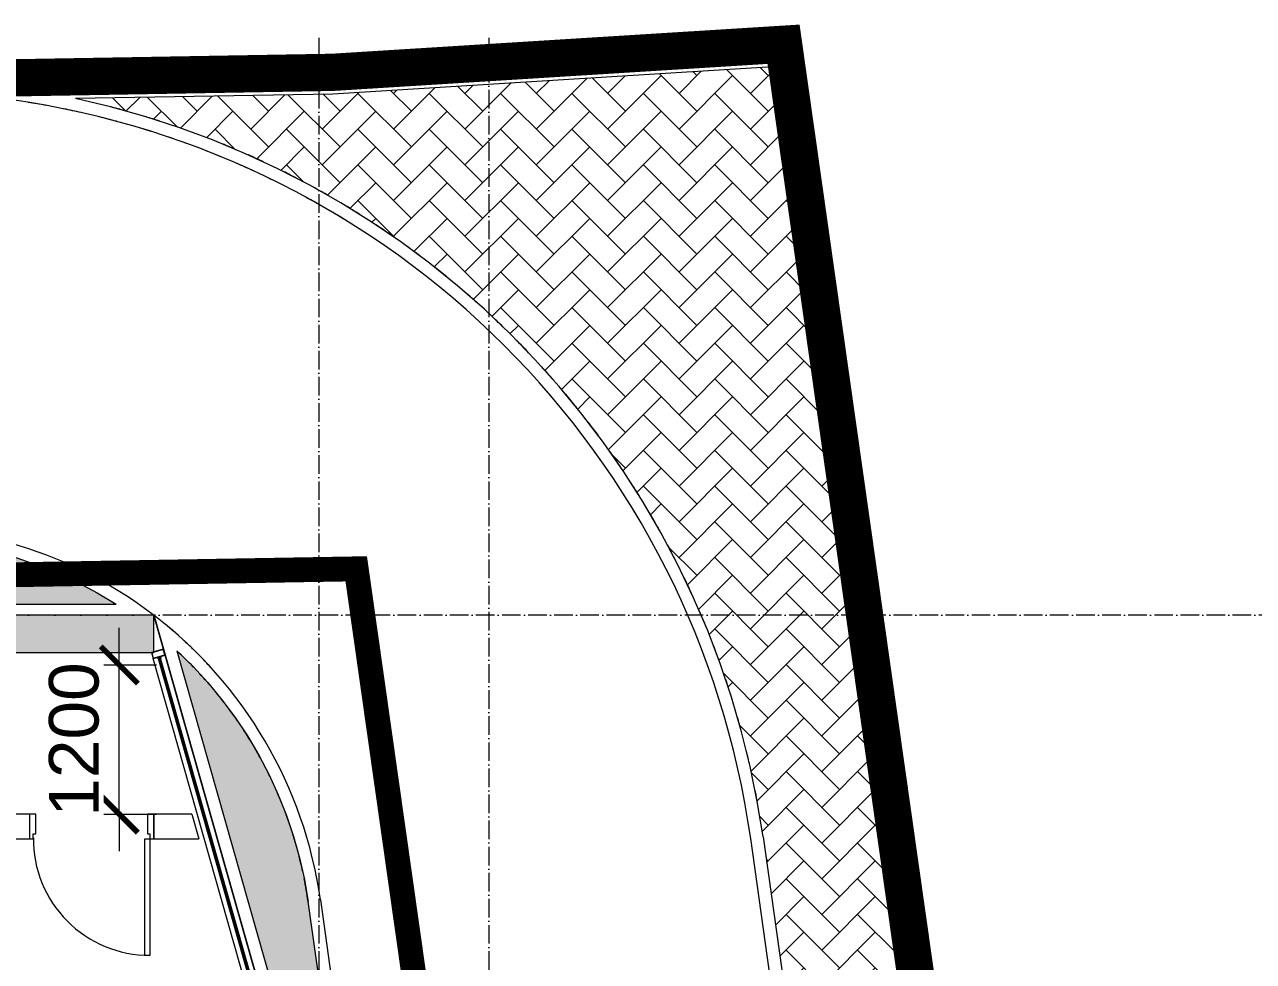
# Model space of a CAD drawing. Header units: millimetres. Extents: x -55734 to 162275, y 47779 to 197208.
# Drawn here: x 37261 to 47156, y 111408 to 118950 of the extents above; entities that cross this region are included whole.
import ezdxf
from ezdxf.xclip import XClip

# ---------------------------------------------------------------- set-up
doc = ezdxf.new("R2010")
doc.units = ezdxf.units.MM
doc.header["$XCLIPFRAME"] = 0
for name, pattern in [('Grid Line', [4.2, 3, -0.6, 0, -0.6]), ('HIDDEN2', [4.7624999999999975, 3.174999999999999, -1.587499999999999]), ('PHANTOM', [63.50000000000001, 31.75, -6.35, 6.35, -6.35, 6.35, -6.35])]:
    doc.linetypes.add(name, pattern=pattern)
for name, color, linetype, lineweight in [('@ color hatch', 7, 'Continuous', 13), ('A-FLOR-PATT', 8, 'Continuous', 9), ('CUA', 31, 'Continuous', 9), ('DIM', 1, 'Continuous', 5), ('NET THAY 2', 55, 'Continuous', 5), ('NET-CAT', 3, 'Continuous', 15), ('NET-THAY', 2, 'Continuous', 9), ('TRUC', 225, 'Continuous', 5), ('X-COT HAM$0$LC.HA', 8, 'Continuous', 9)]:
    doc.layers.add(name, color=color, linetype=linetype, lineweight=lineweight)
doc.layers.add('CGXD', color=5, linetype='HIDDEN2')
doc.layers.add('RD-AB', color=4, linetype='PHANTOM')
doc.styles.add('TA1', font='Font - TrueType - Arial.ttf')
doc.dimstyles.new('D_200_KTx2', dxfattribs={"dimtxt": 400, "dimasz": 300, "dimexe": 300, "dimexo": 300, "dimgap": 160, "dimtad": 1, "dimdec": 0, "dimzin": 9, "dimtxsty": 'TA1', "dimblk": 'ARCHTICK', "dimcen": 1, "dimdle": 300, "dimclrd": 256, "dimclre": 256, "dimclrt": 7, "dimadec": 0, "dimazin": 0, "dimtfac": 1, "dimtdec": 0, "dimtix": 1, "dimtmove": 1, "dimatfit": 3, "dimldrblk": 'ARCHTICK', "dimfxl": 1, "dimtolj": 1, "dimtzin": 0, "dimlwd": -1, "dimlwe": -1, "dimarcsym": 0})

# ---------------------------------------------------------------- blocks, each defined once
blk = doc.blocks.new('ALC1807-ASCENT PLAZA-KET CAU_rvt-1-MẶT BẰNG TẦNG 1')
at = {"layer": 'X-COT HAM$0$LC.HA'}
h = blk.add_hatch(color=256, dxfattribs=at)
h.dxf.hatch_style = 1
h.paths.add_polyline_path([(36300.52425046795, 42599.93651899856), (36300.52425046795, 42299.93651899856), (38300.52425046795, 42299.93651899856), (38300.52425046795, 42599.93651899856)])
at = {"ltscale": 1000}
blk.add_lwpolyline([(36300.52425046795, 42599.93651899856), (36300.52425046795, 42299.93651899856), (38300.52425046795, 42299.93651899856), (38300.52425046795, 42599.93651899856)], close=True, dxfattribs=at)
blk = doc.blocks.new('CUA 1 CANH MO - 2 - Type 1000-1152411-MẶT BẰNG HẦM 2')
at = {"layer": 'CUA'}
for p, q in [((-367.5493444547588, 1040.254532524624), (-327.5493444547587, 1040.254532524624)), ((-367.5493444547604, 102.2545325246244), (-367.5493444547588, 1040.254532524624)), ((-327.5493444547587, 1040.254532524624), (-327.5493444547604, 102.2545325246243)), ((-327.5493444547604, 102.2545325246243), (-367.5493444547604, 102.2545325246244))]:
    blk.add_line(p, q, dxfattribs=at)
at = {"layer": 'CUA', "lineweight": 5}
for p, q in [((-368.5493444547591, 102.2545325236374), (-398.5493444547624, 102.2545325236376)), ((-398.5493444547624, 102.2545325236376), (-398.5493444547614, -97.74546747635969)), ((-368.5493444547594, 61.25453252363736), (-368.5493444547591, 102.2545325236374)), ((601.4506555452392, 102.254532523631), (571.4506555452404, 102.2545325236312)), ((571.4506555452404, 102.2545325236312), (571.4506555452401, 61.25453252363121)), ((601.4506555452381, -97.74546747636622), (601.4506555452392, 102.254532523631)), ((-348.5493444547597, 61.25453252363722), (-368.5493444547594, 61.25453252363736)), ((-348.5493444547608, -97.74546747635999), (-348.5493444547597, 61.25453252363722)), ((571.4506555452401, 61.25453252363121), (551.4506555452402, 61.25453252363134)), ((551.4506555452402, 61.25453252363134), (551.4506555452392, -97.74546747636589)), ((-398.5493444547614, -97.74546747635968), (-348.5493444547608, -97.74546747635999)), ((551.4506555452392, -97.7454674763659), (601.4506555452381, -97.74546747636622))]:
    blk.add_line(p, q, dxfattribs=at)
blk.add_arc((-367.5493444547607, 102.2545325246248), 937.9999999999995, 359.4999999999998, 89.99999999999993, dxfattribs=at)
blk = doc.blocks.new('_ARCHTICK')
at = {"color": 0, "linetype": 'ByBlock', "const_width": 0.15}
blk.add_lwpolyline([(-0.5, -0.5), (0.5, 0.5)], dxfattribs=at)
blk = doc.blocks.new('*D146')
at = {"layer": 'Defpoints', "color": 0, "transparency": 16777216}
for p in [(37300.39167213133, 113794.5746181487), (38023.73973975664, 113794.5746181487), (37300.39167213133, 112594.5746181489)]:
    blk.add_point(p, dxfattribs=at)
at = {"layer": 'DIM', "transparency": 16777216}
for p, q in [((38023.73973975664, 113794.5746181487), (38023.73973975664, 114094.5746181487)), ((37600.39167213133, 113794.5746181487), (38323.73973975664, 113794.5746181487)), ((38023.73973975664, 112594.5746181489), (38023.73973975664, 113794.5746181487)), ((37600.39167213133, 112594.5746181489), (38323.73973975664, 112594.5746181489)), ((38023.73973975664, 112594.5746181489), (38023.73973975664, 112294.5746181489))]:
    blk.add_line(p, q, dxfattribs=at)
at = {"layer": 'DIM', "transparency": 16777216, "xscale": 300, "yscale": 300, "zscale": 300}
for p, rotation in [((38023.73973975664, 113794.5746181487), 270), ((38023.73973975664, 112594.5746181489), 90)]:
    blk.add_blockref('_ARCHTICK', p, dxfattribs=dict(at, rotation=rotation))
at = {"layer": 'DIM', "color": 7, "transparency": 16777216, "insert": (37659.51054466798, 113194.5746181487), "char_height": 400, "attachment_point": 5, "rotation": 90, "style": 'TA1', "bg_fill": 3, "box_fill_scale": 1.1, "bg_fill_color": 256, "bg_fill_true_color": 13158600, "bg_fill_transparency": 0}
blk.add_mtext('\\A1;1200', dxfattribs=at)
blk = doc.blocks.new('A$C1F0A2BF7')
at = {"layer": '@ color hatch', "ltscale": 0.5}
h = blk.add_hatch(dxfattribs=at)
h.set_pattern_fill('CROSS', color=139, scale=300)
h.set_pattern_definition([(0, (418126.4419776538, 155406.2986128015), (75, 75), [37.5, -112.5]), (90, (418145.1919776538, 155387.5486128015), (-74.99999999999999, 75), [37.5, -112.5])])
edge = h.paths.add_edge_path()
edge.add_line((100730.9943147547, 69175.45548290684), (117344.7514207972, 73191.90603420153))
edge.add_line((117344.7514207972, 73191.90603420153), (124832.6504636392, 74932.41398943479))
edge.add_line((124832.6504636393, 74932.41398943478), (131039.2074507076, 76695.65315184156))
edge.add_line((131039.2074507076, 76695.65315184157), (133013.2596664865, 70495.42737420875))
edge.add_arc((134612.9688090757, 73608.45333926429), 3499.999999999109, 216.3524948346997, 242.8024589970868, ccw=False)
edge.add_arc((126156.4206703111, 67384.5643961149), 6999.999999996249, 36.35249483465213, 102.7523131960874)
edge.add_line((124611.2629847168, 74211.89826275693), (103519.0034609916, 68669.41647686347))
edge.add_arc((102696.5555245093, 72071.41286013229), 3499.999999999739, 235.83424668101628, 283.59074592841216, ccw=False)
at = {"layer": 'CGXD', "ltscale": 200, "const_width": 200, "elevation": -3.977424561112374e-06}
blk.add_lwpolyline([(153561.1226146654, 72890.82706285013), (130418.0220422434, 65461.24212783163), (128403.46457685, 71788.68930861734), (125832.2476587936, 71058.24948267722), (118267.2105483628, 69299.8113417508), (97389.2170030819, 64252.46243989574), (95665.13970612895, 76400.76485154765), (89158.62054502891, 76288.37961033436), (80095.1513761798, 76240.15018884973), (75966.30655073191, 76254.6673286161), (71950.12642534656, 76296.02380128148), (68041.3713891315, 76232.41742682464), (63824.10836483541, 76163.23365290447), (62710.87670009441, 76152.7975980192), (59200.81674194217, 76148.43576485223), (53256.3763452523, 76129.83989817418), (50614.28199219945, 76167.41231305858), (49470.58350224126, 76197.63051792078), (45331.29765398303, 75911.0010137008)], dxfattribs=at)
at = {"layer": 'RD-AB', "ltscale": 30, "const_width": 300, "elevation": -2.891235942494149e-06}
blk.add_lwpolyline([(152338.6644583901, 76699.23251175933), (133013.2697516246, 70495.2383266515), (131039.1984629638, 76695.52400957758), (124832.5036401305, 74932.30556845132), (117344.6045972787, 73191.79761321568), (100730.8474912462, 69175.34706192328), (99106.13006982554, 80624.02791663486), (95473.9726386567, 80397.90322199179), (89113.63219522996, 80288.04288399516), (80091.73686771153, 80240.03468964648), (75994.12870662392, 80254.44199923135), (71938.37283834454, 80296.20600260355), (67975.95661123702, 80231.72637502235), (63772.75004163105, 80162.77319575273), (62689.83872089873, 80152.62138082056), (59192.27086656925, 80148.27507105035), (53278.75598948938, 80129.77594810544), (50695.74403449346, 80166.50817059341), (49385.24753326323, 80201.13342511316), (45942.69421795069, 79962.74994891374)], dxfattribs=at)
blk = doc.blocks.new('*U160')
for p, q in [((4524.25579372789, 99.99999999976717, -2.446082159549099e-05), (50.00000000126602, 99.99999999894499, -2.446082159549099e-05)), ((4524.25579372789, 5.820766091346741e-11, -2.446082161722101e-05), (50.00000000126602, -5.598849384114146e-09, -2.446082159549099e-05)), ((4511.255793727773, 58.25000000052387, -2.446082159549099e-05), (63.00000000138425, 58.24999999889405, -2.446082154757012e-05)), ((4511.255793727773, 41.75000000064028, -2.446082159549099e-05), (63.00000000138425, 41.74999999901047, -2.446082154757012e-05))]:
    blk.add_line(p, q)
at = {"ltscale": 100}
for p, q in [((50.00000000138425, 60.99999999895226, -4.892164319098198e-05), (50.00000000138425, 38.99999999895226, -4.892164319098198e-05)), ((50.00000000126784, 60.99999999895226, -4.892164319098198e-05), (50.00000000126784, 38.99999999895226, -4.892164319098198e-05)), ((4524.255793727773, 61.00000000081491, -2.446082159549099e-05), (4524.255793727773, 39.00000000081491, -2.446082159549099e-05)), ((4524.25579372789, 61.00000000081491, -2.446082159549099e-05), (4524.25579372789, 39.00000000081491, -2.446082159549099e-05))]:
    blk.add_line(p, q, dxfattribs=at)
at = {"color": 1, "lineweight": 0, "ltscale": 10}
blk.add_line((56.55774388472673, 49.99999999976717, -2.446082159549099e-05), (4517.698049844431, 50.00000000162981, -2.446082164341186e-05), dxfattribs=at)
at = {"ltscale": 25, "elevation": -2.446082159549099e-05}
for points in [[(1.266016624867916e-09, -3.736204234883189e-09), (50.00000000126602, -3.736204234883189e-09), (50.00000000126602, 99.9999999962638), (1.266016624867916e-09, 99.9999999962638)], [(2.000000001266017, 1.999999996263796), (48.00000000126602, 1.999999996263796), (48.00000000126602, 97.9999999962638), (2.000000001266017, 97.9999999962638)]]:
    blk.add_lwpolyline(points, close=True, dxfattribs=at)
for points in [[(4574.25579372789, 99.99999999976717), (4574.25579372789, 0), (4524.25579372789, 0), (4524.25579372789, 99.99999999976717)], [(56.55774388472673, 47.49999999976717), (56.55774388472673, 52.49999999976717), (4517.698049844431, 52.50000000162981), (4517.698049844431, 47.50000000162981)], [(4572.25579372789, 97.99999999976717), (4572.25579372789, 2), (4526.25579372789, 2), (4526.25579372789, 97.99999999976717)]]:
    blk.add_lwpolyline(points, close=True)
for points, elevation in [([(50.00000000138425, 38.99999999976717), (50.00000000138425, 60.99999999976717), (62.50000000138425, 60.99999999976717, -0.4142135623730951), (63.00000000138425, 60.49999999976717), (63.00000000138425, 56.99999999976717, -0.4142135623730951), (62.50000000138425, 56.49999999976717, -0.4142135623730951), (62.00000000138425, 56.99999999976717), (62.00000000138425, 59.49999999976717, 0.4142135623730951), (61.50000000138425, 59.99999999976717), (51.50000000138425, 59.99999999976717, 0.4142135623730951), (51.00000000138425, 59.49999999976717), (51.00000000138425, 40.49999999976717, 0.4142135623730943), (51.50000000138425, 39.99999999976717), (61.50000000138425, 39.99999999976717, 0.4142135623730974), (62.00000000138425, 40.49999999976717), (62.00000000138425, 42.99999999976717, -0.4142135623730951), (62.50000000138425, 43.49999999976717, -0.4142135623730951), (63.00000000138425, 42.99999999976717), (63.00000000138425, 39.49999999976717, -0.4142135623730974), (62.50000000138425, 38.99999999976717), (50.00000000138425, 38.99999999976717)], -4.892164319098187e-05), ([(4524.255793727773, 39.00000000162981), (4524.255793727773, 61.00000000162981), (4511.755793727773, 61.00000000162981, 0.4142135623730951), (4511.255793727773, 60.50000000162981), (4511.255793727773, 57.00000000162981, 0.4142135623730951), (4511.755793727773, 56.50000000162981, 0.4142135623730951), (4512.255793727773, 57.00000000162981), (4512.255793727773, 59.50000000162981, -0.4142135623730951), (4512.755793727773, 60.00000000162981), (4522.755793727773, 60.00000000162981, -0.4142135623730951), (4523.255793727773, 59.50000000162981), (4523.255793727773, 40.50000000162981, -0.4142135623730943), (4522.755793727773, 40.00000000162981), (4512.755793727773, 40.00000000162981, -0.4142135623730974), (4512.255793727773, 40.50000000162981), (4512.255793727773, 43.00000000162981, 0.4142135623730951), (4511.755793727773, 43.50000000162981, 0.4142135623730951), (4511.255793727773, 43.00000000162981), (4511.255793727773, 39.50000000162981, 0.4142135623730974), (4511.755793727773, 39.00000000162981), (4524.255793727773, 39.00000000162981)], -2.446082159549088e-05)]:
    blk.add_lwpolyline(points, format="xyb", dxfattribs=dict(elevation=elevation))
for points, elevation in [([(50.00000000126784, 40.49999999802094), (50.00000000126784, 59.49999999802094)], -4.892164319098187e-05), ([(50.00000000138425, 40.49999999976717), (50.00000000138425, 59.49999999976717)], -4.892164319098187e-05), ([(4524.25579372789, 40.49999999988358), (4524.25579372789, 59.49999999988358)], -2.446082159549088e-05), ([(4524.255793727773, 40.50000000162981), (4524.255793727773, 59.50000000162981)], -2.446082159549088e-05)]:
    blk.add_lwpolyline(points, dxfattribs=dict(elevation=elevation))
for points in [[(56.58620753813193, 52.33073006733321, 0.1102261129281127), (56.55774388472673, 52.20318394817878), (56.55774388472673, 47.79681605135556, 0.1102261129279761), (56.58620753813193, 47.66926993231755, 0.5475868052481334), (60.19425021913958, 47.19871107453946, -0.3715347355079976), (60.58558232557152, 47.21708931925241, 0.207699257851977), (64.71627869304393, 47.37292371387593, -0.6266160379370466), (65.0459019259888, 47.28823614737485, -0.0880989887940883), (63.00000000138425, 41.92633093066979), (63.00000000138425, 44.06600918807089), (60.19695600260638, 44.06600918807089), (60.19695600260638, 42.91008901793975), (55.67814755182371, 46.46787602850236, -0.262770415069033), (55.43648003575981, 46.89596985897515), (55.43648003575981, 49.99999999976717), (55.43648003575981, 53.10403014055919, -0.262770415069033), (55.67814755182371, 53.53212397114839), (60.19695600260638, 57.08991098159458), (60.19695600260638, 55.93399081146345), (63.00000000138425, 55.93399081146345), (63.00000000138425, 58.07366906898096, -0.0880989887940883), (65.0459019259888, 52.71176385227591, -0.6266160379370582), (64.71627869304393, 52.6270762856584, 0.2076992578519962), (60.58558232557152, 52.78291068039834, -0.3715347355080128), (60.19425021913958, 52.80128892499488, 0.5475868052479469)], [(4517.669586191026, 52.33073006919585, -0.1102261129281127), (4517.698049844431, 52.20318395004142), (4517.698049844431, 47.79681605321821, -0.1102261129279761), (4517.669586191026, 47.66926993418019, -0.5475868052481334), (4514.061543510018, 47.19871107640211, 0.3715347355079976), (4513.670211403586, 47.21708932111505, -0.207699257851977), (4509.539515036114, 47.37292371573858, 0.6266160379370466), (4509.209891803169, 47.28823614923749, 0.0880989887940883), (4511.255793727773, 41.92633093253244), (4511.255793727773, 44.06600918993354), (4514.058837726551, 44.06600918993354), (4514.058837726551, 42.9100890198024), (4518.577646177334, 46.46787603036501, 0.262770415069033), (4518.819313693398, 46.89596986083779), (4518.819313693398, 50.00000000162981), (4518.819313693398, 53.10403014242183, 0.262770415069033), (4518.577646177334, 53.53212397301104), (4514.058837726551, 57.08991098345723), (4514.058837726551, 55.93399081332609), (4511.255793727773, 55.93399081332609), (4511.255793727773, 58.07366907084361, 0.0880989887940883), (4509.209891803169, 52.71176385413855, 0.6266160379370582), (4509.539515036114, 52.62707628752105, -0.2076992578519962), (4513.670211403586, 52.78291068226099, 0.3715347355080128), (4514.061543510018, 52.80128892685752, -0.5475868052479469)]]:
    blk.add_lwpolyline(points, format="xyb", close=True)

msp = doc.modelspace()

# ---------------------------------------------------------------- hatches: boundary and pattern name
at = {"layer": 'A-FLOR-PATT', "lineweight": 5}
h = msp.add_hatch(dxfattribs=at)
h.set_pattern_fill('AR-HBONE', color=256, scale=2, style=0)
h.set_pattern_definition([(45, (0, 0), (0, 287.3681958742129), [609.6, -203.2]), (135, (143.684, 143.684), (2.842170943040401e-14, 287.3681958742129), [609.6, -203.2])])
h.paths.add_polyline_path([(44864.97928172632, 107485.5456592168), (44864.96016333258, 107485.69695348), (43286.17682201922, 118610.7002142484), (39740.04254097081, 118390.1096916083), (37670.94548079511, 118354.3706338489), (37998.96022686322, 118274.83858788), (38278.88414928445, 118194.4509268805), (38555.16062577558, 118102.7003187498), (38827.31018102585, 117999.7646954687), (39094.86050195928, 117885.8449639485), (39357.3472574288, 117761.1652185271), (39618.03888056942, 117623.8064388214), (39875.73989196715, 117473.8753759772), (40126.91918916721, 117313.2575203727), (40371.13386182621, 117142.2360932385), (40607.95328048588, 116961.1126606666), (40836.95985591321, 116770.2066018523), (41057.74977544436, 116569.8545459251), (41269.93371503812, 116360.4097783621), (41473.13752577855, 116142.241618033), (41667.02766030561, 115915.7032408683), (41851.18797122125, 115681.2886270146), (42054.60179105104, 115394.8826116809), (42116.918939455, 115301.3028281989), (42266.03805539123, 115063.5419775292), (42404.5900560813, 114822.083148992), (42532.33448578918, 114577.995197691), (42649.04964521952, 114332.6072070592), (42758.6900189388, 114076.7438308223), (42861.36202760701, 113807.4458724472), (42953.42204699921, 113532.8215035387), (43034.58896197201, 113253.1173628588), (43104.23800654945, 112970.2201983844), (43162.2368998056, 112684.6209755698), (43208.76593564296, 112396.8153492667), (43595.90281324933, 109671.8183915408), (43632.86854207463, 109466.2448899951), (43674.21724907786, 109291.5417372502), (43724.14246151931, 109120.9341828488), (43788.89131803182, 108938.4673755004), (43863.95316737381, 108759.8808320542), (43928.92068364305, 108625.9818539713), (43971.1173971548, 108545.1345842808), (44017.63581177214, 108462.441579428), (44072.06199762417, 108371.1664396398), (44115.1021235775, 108303.9932236145), (44197.74785689064, 108182.2497544934), (44314.99689165977, 108028.0424437279), (44440.75719209888, 107880.8330542024), (44586.08665510005, 107730.3442675489), (44722.26646377417, 107604.1146972406), (44864.97047655232, 107485.560296596)], flags=0)
h = msp.add_hatch(dxfattribs=at)
h.set_pattern_fill('FP_16', color=256, style=0, pattern_type=2)
h.set_pattern_definition([(97.21899999999994, (-2044227.193578337, -1764913.904899815), (-100.3759839587986, 77.80629449024673), [23.81199999999999, -155.793]), (52.21899999999999, (-2044227.193578337, -1764913.904899815), (-100.3754935084953, 77.8059143184245), [23.813, -103.188]), (142.219, (-2044227.193578337, -1764913.904899815), (-77.8059143184245, -100.3754935084953), [23.813, -103.188])])
h.paths.add_polyline_path([(1488.451280862646, 114284.5746181487), (37998.09269476979, 114284.5785523922), (37838.13404813583, 114379.7162936362), (37667.19265464132, 114468.7825366469), (37503.52031814656, 114543.2438150675), (37329.74381784361, 114611.1477919396), (37193.99857577044, 114656.247129073), (37074.94315248073, 114691.6717983329), (36893.41257889796, 114736.1930246859), (36710.04751484035, 114770.6397949543), (36506.70061942856, 114796.4446750812), (36309.08433109199, 114809.8286575059), (36152.83765561265, 114813.1911439952), (1846.920466855168, 114574.2931826365), (1770.099164524639, 114565.3220160361), (1721.477085958468, 114553.0161545432), (1662.587967964762, 114527.528100612), (1608.53402944855, 114492.9529691328), (1560.705330453347, 114450.1810815725), (1520.331716383575, 114400.3133388594), (1485.193945889885, 114335.962036142), (1465.892883660184, 114284.574751692)], flags=0)
h = msp.add_hatch(dxfattribs=at)
h.set_pattern_fill('FP_17', color=256, style=0, pattern_type=2)
h.set_pattern_definition([(23.063, (-2328677.188578336, 1580869.157100185), (47.44576498576169, 117.8051654339311), [23.812, -155.793]), (338.063, (-2328677.188578336, 1580869.157100185), (47.445533159493, 117.8045898223471), [23.813, -103.188]), (68.063, (-2328677.188578336, 1580869.157100185), (-117.8045898223471, 47.44553315949299), [23.81299999999999, -103.1879999999999])])
h.paths.add_polyline_path([(45855.76611717773, 102934.5736378429), (46096.03043599054, 102936.9392090585), (46381.62251444595, 102956.0988511074), (46574.75523552316, 102977.0991185454), (46812.05562237184, 103014.7961373025), (47047.21333425408, 103064.1255338524), (46754.69510296662, 103066.5487672455), (46462.52497063763, 103081.0194780234), (46171.19890658735, 103107.5131016209), (45881.21144724742, 103145.9846641923), (45593.05485679131, 103196.3688587749), (45307.21829137381, 103258.5801566302), (45024.1869688599, 103332.5129515971), (44744.44134508929, 103418.0417401821), (44468.45629831339, 103515.0213341868), (44196.70032308233, 103623.2871072711), (43929.6347349321, 103742.6552743884), (43625.56347126522, 103896.0993216891), (43379.99141746431, 104032.8530186806), (43151.60187220617, 104171.528319228), (42878.54660826668, 104354.7966094486), (42668.87980369554, 104507.2306119515), (42444.43143742104, 104684.5746181487), (42223.81220371055, 104874.06517539), (42011.85261317887, 105071.7087332223), (41807.64496261071, 105278.3750481951), (41611.66489579537, 105493.6979096647), (41423.9531099025, 105717.8156541366), (41245.51964260085, 105949.6222231347), (41076.05036712991, 106189.721219079), (40918.03950617116, 106434.2897875032), (40743.55622594181, 106734.9177523978), (40613.6102278842, 106981.4403009989), (40494.90953741351, 107229.4112707096), (40387.66449096595, 107477.0835535458), (40281.35886265727, 107753.6890139352), (40187.29412899006, 108032.4151722622), (40104.82618058391, 108314.917745528), (40029.19691468711, 108624.6180261678), (39975.29857075799, 108889.2439652111), (39928.19496823085, 109180.0499113108), (39541.07256452215, 111905.0468690761), (39503.86662931001, 112111.3332282476), (39469.13715427491, 112261.7273568259), (39415.33262959559, 112447.405244438), (39358.10438869894, 112612.1268771092), (39287.34254150404, 112784.9654193643), (39227.9078821596, 112911.2478593749), (39184.83097865366, 112996.3929939477), (39143.14625318107, 113072.7469717241), (39075.70630335202, 113188.9954827131), (38973.91260103739, 113345.5789789677), (38863.77574269215, 113496.2301474101), (38734.68592697353, 113652.5479090918), (38613.95630396903, 113783.8305439609), (38486.64745907529, 113908.560454192), (41076.05036712991, 104784.5746181487), (42101.58792498987, 104784.5746181487), (42278.99495603569, 104574.252852888), (42418.02871924816, 104423.1116522077), (42589.20427224701, 104254.495315878), (42768.47038652693, 104094.5071941543), (42955.39264648873, 103943.5349862734), (43151.60187220617, 103800.5765134378), (43361.74850899202, 103663.3896979709), (43578.30831399979, 103537.3490568444), (43808.06554254406, 103419.3211785765), (44028.48786677333, 103319.7085524318), (44244.36375331308, 103234.3441841336), (44470.98019641539, 103157.2949672031), (44708.59405720409, 103089.6452971405), (44936.80170206897, 103036.4690182354), (45138.34677342011, 102998.3172964322), (45376.34339331678, 102965.2999110207), (45615.67649988589, 102944.0348476138), (45797.00409736866, 102936.8892723224)], flags=0)

# ---------------------------------------------------------------- linework, layer by layer
at = {"layer": 'NET-CAT'}
for p, q in [((37300.39167213131, 112594.5746181488, 1.816122932067377e-05), (32450.39167213021, 112594.5746181488, 1.816122932067377e-05)), ((37300.39167213131, 112594.5746181488, 1.816122932067377e-05), (37300.39167213131, 112394.5746181488, 1.816122932067377e-05)), ((38607.68776927248, 112594.5746181488, 1.816122932067377e-05), (38300.39167213131, 112594.5746181488, 1.816122932067377e-05)), ((38300.39167213131, 112594.5746181488, 1.816122932067377e-05), (38300.39167213131, 112394.5746181488, 1.816122932067377e-05)), ((38607.68776927251, 112594.5746181488, 1.816122932067377e-05), (38664.44811913357, 112394.5746181488, 1.816122932067377e-05)), ((32450.39167213021, 112394.5746181488, 1.816122932067377e-05), (37300.39167213131, 112394.5746181488, 1.816122932067377e-05)), ((38300.39167213131, 112394.5746181488, 1.816122932067377e-05), (38664.44811913357, 112394.5746181488, 1.816122932067377e-05))]:
    msp.add_line(p, q, dxfattribs=at)
msp.add_arc((36177.2044845318, 111413.2783888852, 1.816122932067377e-05), 3399.999999999999, 25.18303301580931, 26.95124351006552, dxfattribs=at)
at = {"layer": 'NET-THAY'}
for p, q in [((39740.04254097067, 118490.1246078274, 1.816122932067377e-05), (43372.19997354879, 118716.2493026123, 1.816122932067377e-05)), ((43372.19997354879, 118716.2493026123, 1.816122932067377e-05), (44997.19759992807, 107265.5939662242, 1.816122932067377e-05)), ((43286.17682201907, 118610.7002142484, 1.816122932067377e-05), (39744.01485025603, 118390.1783041684, 1.816122932067377e-05)), ((44864.98204712893, 107485.5427478326, 1.816122932067377e-05), (43286.17682201907, 118610.7002142484, 1.816122932067377e-05)), ((37155.97390537345, 118445.4907307322, 1.816122932067377e-05), (39740.0425409711, 118490.1246078274, 1.816122932067377e-05)), ((39744.01485025647, 118390.1783041684, 1.816122932067377e-05), (37670.9375419773, 118354.3706338489, 1.816122932067377e-05)), ((1465.884120676172, 114284.5746181488, 1.816122932067377e-05), (37998.09930956073, 114284.5746181488, 1.816122932067377e-05)), ((40997.64333347339, 104694.5746181486, 1.816122932067377e-05), (38301.41948271039, 114194.9524606473, 1.816122932067377e-05)), ((40997.64631771893, 104694.5746181486, 1.816122932067377e-05), (38304.36473256547, 114194.5746181488, 1.816122932067377e-05)), ((38486.64401490806, 113908.5717695392, 1.816122932067377e-05), (41076.05036712982, 104784.5746181488, 1.816122932067377e-05)), ((43206.77198211043, 112410.8658772723, 1.816122932067377e-05), (43593.48465993258, 109685.8689195463, 1.816122932067377e-05)), ((43494.47666700894, 109671.8183915409, 1.816122932067377e-05), (43107.76398918679, 112396.8153492668, 1.816122932067377e-05)), ((39930.18892176339, 109165.9993833054, 1.816122932067377e-05), (39543.47624393564, 111890.9963410706, 1.816122932067377e-05)), ((39642.48423685931, 111905.0468690761, 1.816122932067377e-05), (40029.19691468705, 109180.0499113108, 1.816122932067377e-05))]:
    msp.add_line(p, q, dxfattribs=at)
at = {"layer": 'NET-THAY', "elevation": 1.816122932067377e-05, "flags": 128}
for points in [[(43206.77198211043, 112410.8658772722), (43160.49418373004, 112695.3333709635), (43102.70969784464, 112977.6880348465), (43033.51371144629, 113257.464872115), (42953.02027242779, 113534.2028119846), (42861.36202760687, 113807.4458724487), (42758.69001893868, 114076.7438308223), (42645.17343461956, 114341.6529654551), (42520.99933029996, 114601.7367867329), (42386.3723208661, 114856.5667561632), (42241.51424329777, 115105.7229923608), (42086.66379115829, 115348.7949627705), (41922.07612131789, 115585.3821599881), (41748.02243355909, 115815.0947615654), (41564.78952375602, 116037.5542722131), (41372.67931136416, 116252.3941473427), (41172.00834199801, 116459.260396923), (40963.10726591691, 116657.8121686535), (40746.3202932773, 116847.7223094968), (40522.00462704885, 117028.677904644), (40290.52987452858, 117200.3807930257), (40052.27743842202, 117362.5480585193), (39807.63988849457, 117514.9124960449), (39557.02031482739, 117657.2230517793), (39300.83166374377, 117789.2452367671), (39039.496057499, 117910.7615132435), (38773.44409885458, 118021.5716530361), (38503.11416168194, 118121.493067452), (38228.95166876414, 118210.3611081108), (37951.40835798471, 118288.0293382233), (37670.94548079505, 118354.3686655082)], [(36153.53385072458, 114813.195990989), (36330.32624239914, 114809.828657506), (36506.70061942851, 114797.2748866801), (36682.18338145793, 114775.5687263872), (36856.29929535519, 114744.7690819403), (37028.57784306846, 114704.9593279153), (37198.55347002335, 114656.247129073), (37365.7668351343, 114598.7641507009), (37529.76604420494, 114532.6657048969), (37690.10786345298, 114458.1303337339), (37846.35890994669, 114375.3593304056), (37998.09306386282, 114284.5785523922)], [(38486.64745907512, 113908.5685694774), (38614.51498589729, 113783.8305439609), (38735.65558155786, 113652.5479090918), (38849.7332043068, 113515.0848124119), (38956.43322421648, 113371.8206050528), (39055.46134246432, 113223.1506108293), (39146.54439946637, 113069.4850395109), (39229.43112511424, 112911.2478593748), (39303.89282907292, 112748.8756321104), (39369.72402926031, 112582.8163132496), (39426.74301679642, 112413.5280213909), (39474.79235588128, 112241.4777795689), (39513.73916846165, 112067.1409913738), (39543.47624393564, 111890.9963410706)]]:
    msp.add_lwpolyline(points, dxfattribs=at)
at = {"layer": 'NET-THAY'}
for radius, start, end in [(7000.000000000005, 8.077085672045918, 82.07626549978015), (7000, 79.67505373250512, 80.84878187565938), (6999.999999999995, 77.28845480017509, 78.461520106333), (7100.000000000008, 74.70046116409586, 75.48834428117033), (6999.999999999995, 74.90185586385653, 76.07421180510973), (7100.000000000006, 72.17661548758065, 73.1215643267478), (6999.999999999999, 72.51525693071024, 73.6868518891066), (7100.000000000005, 69.74295510739985, 70.75472660912486), (6999.999999999994, 70.12865799614164, 71.29943452311996), (7100.000000000006, 67.33935126556372, 68.38782443292381), (6999.999999999996, 67.74205906078379, 68.91195293882238), (7100.000000000013, 64.94940847935362, 66.02085000539296), (6999.999999999994, 65.35546012669731, 66.52439927720643), (7100.000000000003, 62.56682142829325, 63.65379421092067), (6999.999999999995, 62.96886119269813, 64.13676434077453), (6999.999999999993, 60.5822622582799, 61.74903728378735), (7100.000000000005, 60.18864781772758, 61.28664630704388), (7100.000000000002, 57.81333003184057, 58.91939355967911), (6999.999999999989, 58.19566332353833, 59.3612052635544), (7100.000000000006, 55.43996632129593, 56.55202074071047), (7100.000000000012, 53.06799847810934, 54.18450950391313), (7100.000000000013, 50.69706245948478, 51.81683753152954), (7100.000000000008, 48.32691072361571, 49.44897740698045), (7100.000000000013, 45.95736907724085, 47.08089506140807), (7100.000000000006, 43.58831138207845, 44.71254763655816), (7100.000000000008, 41.21964405539508, 42.34388044833814), (7100.000000000012, 38.85129620116203, 39.97482261064552), (7100.000000000011, 36.48321313115311, 37.6052805504178), (7100.000000000007, 34.11535198102266, 35.23512814488658), (7100.000000000006, 31.74767868240889, 32.86419122519161), (7100.000000000011, 29.38016581345397, 30.49222228542173), (3500, 52.35394282619184, 90.39889363868565), (7100.000000000011, 27.01279105480979, 28.11885734576112), (7100.000000000002, 24.64553605890693, 25.74353829665575), (3500.000000000003, 8.077085672045918, 52.63297247000527), (7100.000000000003, 22.27838559951088, 23.36536358045527), (3500.00000000001, 49.23798965592984, 50.86758643213668), (3500.000000000007, 45.80791432375511, 47.4328974092242), (3400.000000000003, 44.07368057148728, 47.21509596925843), (7100.000000000007, 19.91132693679335, 20.98277595245545), (3500.000000000007, 42.37783899119187, 43.99707257251546), (3400.000000000003, 40.93115742123032, 43.03375662220574), (7100.000000000005, 17.54434933119204, 18.592833951515), (3399.999999999997, 37.78726232279828, 39.68855339440533), (3400.000000000001, 34.64151195711739, 36.46285232461311), (7100.000000000002, 15.17744366503995, 16.18923443872232), (3399.999999999999, 31.49316570335552, 33.27698932697691), (3399.999999999998, 28.34102770395429, 30.1092385174554), (7100.000000000005, 12.81060214604078, 13.75558926029567), (3400.000000000006, 22.0152819692444, 23.79910427052412), (7100.000000000004, 10.44381840861552, 11.23180444555892), (3400.000000000001, 18.82941913304393, 20.65075569541714), (3400.000000000002, 15.60372184565773, 17.50500184451805), (3400.000000000006, 12.2585113121831, 14.36110205166451), (3400.000000000006, 8.077085672045918, 11.21857948452269)]:
    msp.add_arc((36177.2044845318, 111413.2783888852, 1.816122932067377e-05), radius, start, end, dxfattribs=at)
at = {"layer": 'TRUC', "linetype": 'Grid Line', "ltscale": 50}
for p, q in [((39630.39167213035, 118844.5746181488, 1.816122932067377e-05), (39630.39167213032, 59433.00515906957, 1.816122932067377e-05)), ((41000.39167213097, 118844.5746181488, 1.816122932067377e-05), (41000.39167213091, 62100.58004003103, 1.816122932067377e-05)), ((48818.98993492199, 114194.5746181486, 1.816122932067377e-05), (-18288.9643467954, 114194.5746181487, 1.816122932067377e-05))]:
    msp.add_line(p, q, dxfattribs=at)

# ---------------------------------------------------------------- block references
at = {"layer": 'CUA', "rotation": 180}
msp.add_blockref('CUA 1 CANH MO - 2 - Type 1000-1152411-MẶT BẰNG HẦM 2', (37901.84232767654, 112496.8291506724, 1.816122932067377e-05), dxfattribs=at)
at = {"layer": 'NET-CAT'}
msp.add_blockref('ALC1807-ASCENT PLAZA-KET CAU_rvt-1-MẶT BẰNG TẦNG 1', (-0.1325783366337419, 71594.63810018497, 1.816122932067377e-05), dxfattribs=at)

# ---------------------------------------------------------------- next in the draw order: dimensions: what is measured, and where the dimension line sits
at = {"layer": 'DIM'}
dim = msp.add_linear_dim(base=(38023.73973975664, 113794.5746181487, 1.816122932067377e-05), p1=(37300.39167213131, 112594.5746181488, 1.816122932067377e-05), p2=(37300.39167213131, 113794.5746181486, 1.816122932067377e-05), angle=90, dimstyle='D_200_KTx2', override={"dimtfill": 1}, dxfattribs=at)
dim.commit()
dim.dimension.update_dxf_attribs({"geometry": '*D146', "text_midpoint": (37659.51054466798, 113194.5746181487, 1.816122932067377e-05)})

# ---------------------------------------------------------------- next in the draw order: block references
at = {"layer": 'NET THAY 2'}
ref = msp.add_blockref('A$C1F0A2BF7', (-55733.80165228838, 38167.83212003343, 1.865903179959892e-05), dxfattribs=at)
XClip(ref).set_block_clipping_path([(-27462.618629115583, 51738.674998801594), (137958.51740970556, 152520.38063209807)])

# ---------------------------------------------------------------- next in the draw order: block references
at = {"layer": 'CUA', "extrusion": (-8.606237578931732e-09, -1.691951358833195e-08, 1), "rotation": 285.8657078026561}
msp.add_blockref('*U160', (38281.69447107766, 113894.5746181486, -0.002239235638658452), dxfattribs=at)
at = {"layer": 'CUA', "rotation": 180}
msp.add_blockref('CUA 1 CANH MO - 2 - Type 1000-1152411-MẶT BẰNG HẦM 2', (37901.84232767655, 112496.8291506724, 1.816122932067377e-05), dxfattribs=at)

doc.saveas('drawing.dxf')
